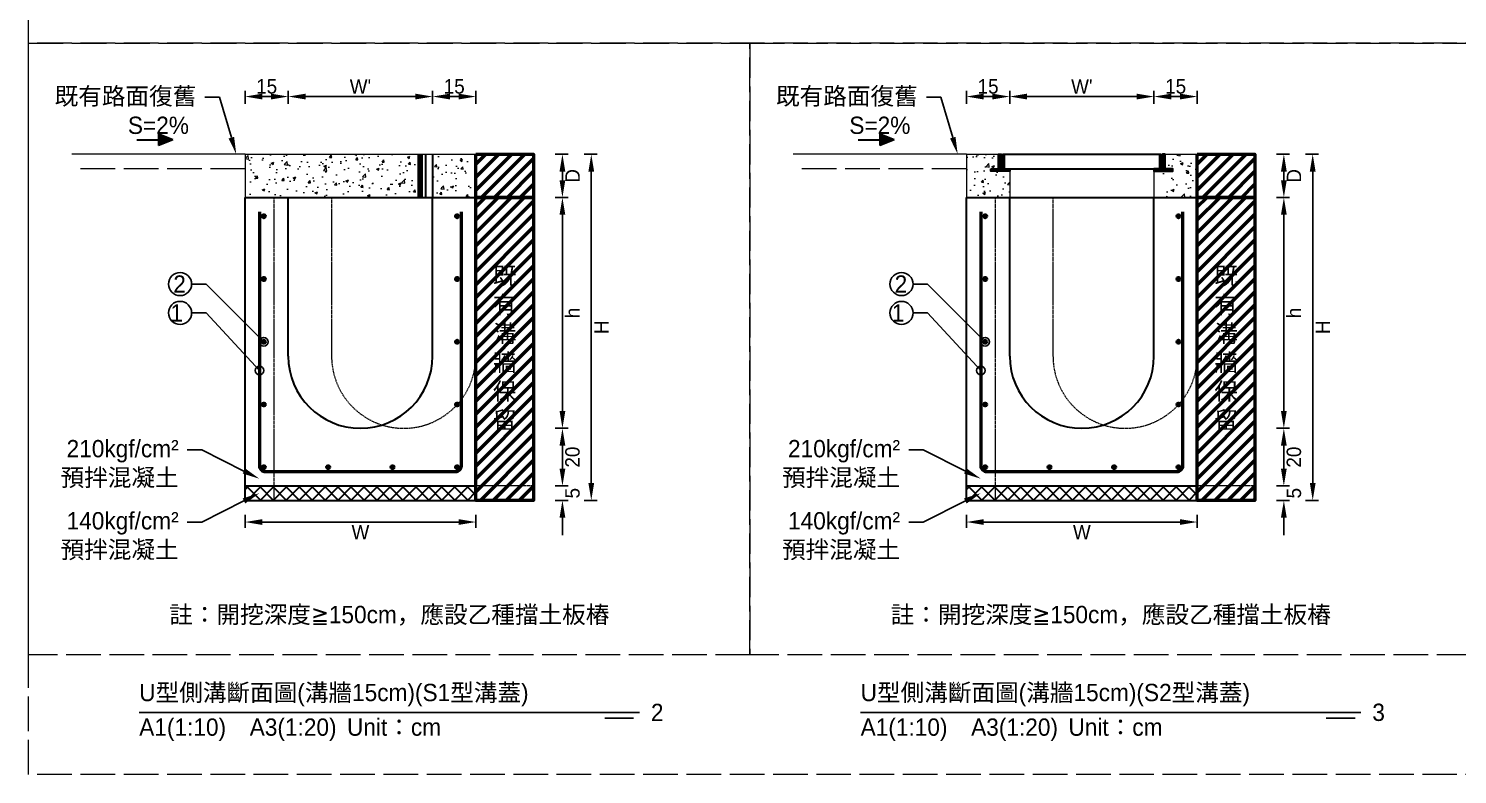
# Model space of a CAD drawing. Extents: x -8520 to 1950, y -2159 to 466.
# Drawn here: x -3720 to -3224.9, y -507 to -248.4 of the extents above; entities that cross this region are included whole.
import ezdxf
from ezdxf import colors
from ezdxf.entities.mleader import LeaderData, LeaderLine
from ezdxf.math import Vec2, Vec3

# ---------------------------------------------------------------- set-up
doc = ezdxf.new("R2010")
doc.units = 0
doc.header["$MEASUREMENT"] = 0
doc.linetypes.add('ACAD_ISO02W100', pattern=[15, 12, -3])
doc.linetypes.add('HIDDEN', pattern=[0.375, 0.25, -0.125])
for name, color, linetype, lineweight in [('一、3.基本-變更', 1, 'Continuous', 50), ('二、1.繪圖-既有設施', 8, 'Continuous', 20), ('二、2.繪圖-施作項目', 181, 'Continuous', 30), ('二、3.繪圖-排水流向', 170, 'Continuous', 30), ('二、4.繪圖-設計鋪面', 40, 'Continuous', 20), ('二、5.繪圖-鋼筋', 60, 'Continuous', 50), ('二、6.繪圖-其他施作項目', 35, 'Continuous', 30)]:
    doc.layers.add(name, color=color, linetype=linetype, lineweight=lineweight)
doc.layers.add('一、4.基本-隱藏', color=9, linetype='ACAD_ISO02W100', lineweight=20, plot=False)
doc.layers.add('三、3.文字-註解文字', color=2, linetype='Continuous')
doc.styles.add('次圖名(詳圖)', font='MS PGothic.ttf', dxfattribs={"height": 6})
doc.styles.add('註解文字(詳圖)', font='MS PGothic.ttf', dxfattribs={"height": 5})
doc.dimstyles.new('註解文字(詳圖)', dxfattribs={"dimtxt": 6, "dimasz": 6, "dimexe": 2, "dimexo": 5, "dimgap": 1, "dimtad": 2, "dimzin": 0, "dimdsep": 46, "dimtxsty": '註解文字(詳圖)', "dimcen": 0.1, "dimclrd": 256, "dimclre": 256, "dimclrt": 256, "dimadec": 0, "dimazin": 0, "dimtfac": 1, "dimtofl": 0, "dimtmove": 0, "dimatfit": 3, "dimfxlon": 1, "dimtolj": 1, "dimtzin": 0, "dimlwd": -1, "dimlwe": -1, "dimarcsym": 1})

# ---------------------------------------------------------------- blocks, each defined once
blk = doc.blocks.new('排水流向')
at = {"layer": '二、3.繪圖-排水流向'}
h = blk.add_hatch(color=256, dxfattribs=at)
h.dxf.hatch_style = 1
h.paths.add_polyline_path([(0, 1), (0, -1), (2.5, 0)])
for points in [[(-3.75, 0), (0, 0)], [(0, 1), (0, -1)], [(2.5, 0), (0, 1)], [(2.5, 0), (0, -1)]]:
    blk.add_lwpolyline(points, dxfattribs=at)
blk = doc.blocks.new('_Small')
at = {"color": 0, "linetype": 'ByBlock', "lineweight": -2}
blk.add_circle((0, 0), 0.25, dxfattribs=at)
blk = doc.blocks.new('*D200')
at = {"layer": 'Defpoints', "color": 0, "transparency": 16777216}
for p in [(-3380, -272), (-3380, -307), (-3330, -307)]:
    blk.add_point(p, dxfattribs=at)
at = {"layer": '三、3.文字-註解文字', "transparency": 16777216}
for p, q in [((-3380, -274.5), (-3380, -270)), ((-3336, -272), (-3374, -272)), ((-3330, -274.5), (-3330, -270))]:
    blk.add_line(p, q, dxfattribs=at)
for points in [[(-3374, -271), (-3374, -273), (-3380, -272)], [(-3336, -271), (-3336, -273), (-3330, -272)]]:
    blk.add_solid(points, dxfattribs=at)
at = {"layer": '三、3.文字-註解文字', "transparency": 16777216, "insert": (-3355, -268.5), "char_height": 5, "attachment_point": 5, "style": '註解文字(詳圖)'}
blk.add_mtext("\\A1;W'", dxfattribs=at)
blk = doc.blocks.new('*D201')
at = {"layer": 'Defpoints', "color": 0, "transparency": 16777216}
for p in [(-3395, -272), (-3395, -307), (-3380, -307)]:
    blk.add_point(p, dxfattribs=at)
at = {"layer": '三、3.文字-註解文字', "transparency": 16777216}
for p, q in [((-3395, -274.5), (-3395, -270)), ((-3386, -272), (-3389, -272)), ((-3380, -274.5), (-3380, -270))]:
    blk.add_line(p, q, dxfattribs=at)
for points in [[(-3389, -271), (-3389, -273), (-3395, -272)], [(-3386, -271), (-3386, -273), (-3380, -272)]]:
    blk.add_solid(points, dxfattribs=at)
at = {"layer": '三、3.文字-註解文字', "transparency": 16777216, "insert": (-3387.5, -268.5), "char_height": 5, "attachment_point": 5, "style": '註解文字(詳圖)'}
blk.add_mtext('\\A1;15', dxfattribs=at)
blk = doc.blocks.new('*D202')
at = {"layer": 'Defpoints', "color": 0, "transparency": 16777216}
for p in [(-3330, -272), (-3330, -307), (-3315, -307)]:
    blk.add_point(p, dxfattribs=at)
at = {"layer": '三、3.文字-註解文字', "transparency": 16777216}
for p, q in [((-3330, -274.5), (-3330, -270)), ((-3321, -272), (-3324, -272)), ((-3315, -274.5), (-3315, -270))]:
    blk.add_line(p, q, dxfattribs=at)
for points in [[(-3324, -271), (-3324, -273), (-3330, -272)], [(-3321, -271), (-3321, -273), (-3315, -272)]]:
    blk.add_solid(points, dxfattribs=at)
at = {"layer": '三、3.文字-註解文字', "transparency": 16777216, "insert": (-3322.5, -268.5), "char_height": 5, "attachment_point": 5, "style": '註解文字(詳圖)'}
blk.add_mtext('\\A1;15', dxfattribs=at)
blk = doc.blocks.new('*D203')
at = {"layer": 'Defpoints', "color": 0, "transparency": 16777216}
for p in [(-3395, -412), (-3315, -412), (-3395, -419.5)]:
    blk.add_point(p, dxfattribs=at)
at = {"layer": '三、3.文字-註解文字', "transparency": 16777216}
for p, q in [((-3395, -417), (-3395, -421.5)), ((-3321, -419.5), (-3389, -419.5)), ((-3315, -417), (-3315, -421.5))]:
    blk.add_line(p, q, dxfattribs=at)
for points in [[(-3389, -418.5), (-3389, -420.5), (-3395, -419.5)], [(-3321, -418.5), (-3321, -420.5), (-3315, -419.5)]]:
    blk.add_solid(points, dxfattribs=at)
at = {"layer": '三、3.文字-註解文字', "transparency": 16777216, "insert": (-3355, -423), "char_height": 5, "attachment_point": 5, "style": '註解文字(詳圖)'}
blk.add_mtext('\\A1;W', dxfattribs=at)
blk = doc.blocks.new('*D204')
at = {"layer": 'Defpoints', "color": 0, "transparency": 16777216}
for p in [(-3630, -272), (-3630, -307), (-3580, -307)]:
    blk.add_point(p, dxfattribs=at)
at = {"layer": '三、3.文字-註解文字', "transparency": 16777216}
for p, q in [((-3630, -274.5), (-3630, -270)), ((-3586, -272), (-3624, -272)), ((-3580, -274.5), (-3580, -270))]:
    blk.add_line(p, q, dxfattribs=at)
for points in [[(-3624, -271), (-3624, -273), (-3630, -272)], [(-3586, -271), (-3586, -273), (-3580, -272)]]:
    blk.add_solid(points, dxfattribs=at)
at = {"layer": '三、3.文字-註解文字', "transparency": 16777216, "insert": (-3605, -268.5), "char_height": 5, "attachment_point": 5, "style": '註解文字(詳圖)'}
blk.add_mtext("\\A1;W'", dxfattribs=at)
blk = doc.blocks.new('*D205')
at = {"layer": 'Defpoints', "color": 0, "transparency": 16777216}
for p in [(-3645, -272), (-3645, -307), (-3630, -307)]:
    blk.add_point(p, dxfattribs=at)
at = {"layer": '三、3.文字-註解文字', "transparency": 16777216}
for p, q in [((-3645, -274.5), (-3645, -270)), ((-3636, -272), (-3639, -272)), ((-3630, -274.5), (-3630, -270))]:
    blk.add_line(p, q, dxfattribs=at)
for points in [[(-3639, -271), (-3639, -273), (-3645, -272)], [(-3636, -271), (-3636, -273), (-3630, -272)]]:
    blk.add_solid(points, dxfattribs=at)
at = {"layer": '三、3.文字-註解文字', "transparency": 16777216, "insert": (-3637.5, -268.5), "char_height": 5, "attachment_point": 5, "style": '註解文字(詳圖)'}
blk.add_mtext('\\A1;15', dxfattribs=at)
blk = doc.blocks.new('*D206')
at = {"layer": 'Defpoints', "color": 0, "transparency": 16777216}
for p in [(-3580, -272), (-3580, -307), (-3565, -307)]:
    blk.add_point(p, dxfattribs=at)
at = {"layer": '三、3.文字-註解文字', "transparency": 16777216}
for p, q in [((-3580, -274.5), (-3580, -270)), ((-3571, -272), (-3574, -272)), ((-3565, -274.5), (-3565, -270))]:
    blk.add_line(p, q, dxfattribs=at)
for points in [[(-3574, -271), (-3574, -273), (-3580, -272)], [(-3571, -271), (-3571, -273), (-3565, -272)]]:
    blk.add_solid(points, dxfattribs=at)
at = {"layer": '三、3.文字-註解文字', "transparency": 16777216, "insert": (-3572.5, -268.5), "char_height": 5, "attachment_point": 5, "style": '註解文字(詳圖)'}
blk.add_mtext('\\A1;15', dxfattribs=at)
blk = doc.blocks.new('*D207')
at = {"layer": 'Defpoints', "color": 0, "transparency": 16777216}
for p in [(-3645, -412), (-3565, -412), (-3645, -419.5)]:
    blk.add_point(p, dxfattribs=at)
at = {"layer": '三、3.文字-註解文字', "transparency": 16777216}
for p, q in [((-3645, -417), (-3645, -421.5)), ((-3571, -419.5), (-3639, -419.5)), ((-3565, -417), (-3565, -421.5))]:
    blk.add_line(p, q, dxfattribs=at)
for points in [[(-3639, -418.5), (-3639, -420.5), (-3645, -419.5)], [(-3571, -418.5), (-3571, -420.5), (-3565, -419.5)]]:
    blk.add_solid(points, dxfattribs=at)
at = {"layer": '三、3.文字-註解文字', "transparency": 16777216, "insert": (-3605, -423), "char_height": 5, "attachment_point": 5, "style": '註解文字(詳圖)'}
blk.add_mtext('\\A1;W', dxfattribs=at)
blk = doc.blocks.new('*D216')
at = {"layer": 'Defpoints', "color": 0, "transparency": 16777216}
for p in [(-3605, -307), (-3535, -307), (-3605, -387)]:
    blk.add_point(p, dxfattribs=at)
at = {"layer": '三、3.文字-註解文字', "transparency": 16777216}
for p, q in [((-3537.5, -307), (-3533, -307)), ((-3535, -381), (-3535, -313)), ((-3537.5, -387), (-3533, -387))]:
    blk.add_line(p, q, dxfattribs=at)
for points in [[(-3536, -313), (-3534, -313), (-3535, -307)], [(-3536, -381), (-3534, -381), (-3535, -387)]]:
    blk.add_solid(points, dxfattribs=at)
at = {"layer": '三、3.文字-註解文字', "transparency": 16777216, "insert": (-3531.5, -347), "char_height": 5, "attachment_point": 5, "rotation": 90, "style": '註解文字(詳圖)'}
blk.add_mtext('\\A1;h', dxfattribs=at)
blk = doc.blocks.new('*D217')
at = {"layer": 'Defpoints', "color": 0, "transparency": 16777216}
for p in [(-3605, -387), (-3605, -407), (-3535, -407)]:
    blk.add_point(p, dxfattribs=at)
at = {"layer": '三、3.文字-註解文字', "transparency": 16777216}
for p, q in [((-3537.5, -387), (-3533, -387)), ((-3535, -393), (-3535, -401)), ((-3537.5, -407), (-3533, -407))]:
    blk.add_line(p, q, dxfattribs=at)
for points in [[(-3536, -393), (-3534, -393), (-3535, -387)], [(-3536, -401), (-3534, -401), (-3535, -407)]]:
    blk.add_solid(points, dxfattribs=at)
at = {"layer": '三、3.文字-註解文字', "transparency": 16777216, "insert": (-3531.5, -397), "char_height": 5, "attachment_point": 5, "rotation": 90, "style": '註解文字(詳圖)'}
blk.add_mtext('\\A1;20', dxfattribs=at)
blk = doc.blocks.new('*D218')
at = {"layer": 'Defpoints', "color": 0, "transparency": 16777216}
for p in [(-3605, -407), (-3605, -412), (-3535, -412)]:
    blk.add_point(p, dxfattribs=at)
at = {"layer": '三、3.文字-註解文字', "transparency": 16777216}
for p, q in [((-3535, -401), (-3535, -395)), ((-3537.5, -407), (-3533, -407)), ((-3537.5, -412), (-3533, -412)), ((-3535, -418), (-3535, -424))]:
    blk.add_line(p, q, dxfattribs=at)
for points in [[(-3536, -401), (-3534, -401), (-3535, -407)], [(-3536, -418), (-3534, -418), (-3535, -412)]]:
    blk.add_solid(points, dxfattribs=at)
at = {"layer": '三、3.文字-註解文字', "transparency": 16777216, "insert": (-3531.5, -409.5), "char_height": 5, "attachment_point": 5, "rotation": 90, "style": '註解文字(詳圖)'}
blk.add_mtext('\\A1;5', dxfattribs=at)
blk = doc.blocks.new('*D219')
at = {"layer": 'Defpoints', "color": 0, "transparency": 16777216}
for p in [(-3545, -292), (-3535, -292), (-3545, -307)]:
    blk.add_point(p, dxfattribs=at)
at = {"layer": '三、3.文字-註解文字', "transparency": 16777216}
for p, q in [((-3537.5, -292), (-3533, -292)), ((-3535, -301), (-3535, -298)), ((-3537.5, -307), (-3533, -307))]:
    blk.add_line(p, q, dxfattribs=at)
for points in [[(-3536, -298), (-3534, -298), (-3535, -292)], [(-3536, -301), (-3534, -301), (-3535, -307)]]:
    blk.add_solid(points, dxfattribs=at)
at = {"layer": '三、3.文字-註解文字', "transparency": 16777216, "insert": (-3531.5, -299.5), "char_height": 5, "attachment_point": 5, "rotation": 90, "style": '註解文字(詳圖)'}
blk.add_mtext('\\A1;D', dxfattribs=at)
blk = doc.blocks.new('*D220')
at = {"layer": 'Defpoints', "color": 0, "transparency": 16777216}
for p in [(-3545, -292), (-3525, -292), (-3545, -412)]:
    blk.add_point(p, dxfattribs=at)
at = {"layer": '三、3.文字-註解文字', "transparency": 16777216}
for p, q in [((-3527.5, -292), (-3523, -292)), ((-3525, -406), (-3525, -298)), ((-3527.5, -412), (-3523, -412))]:
    blk.add_line(p, q, dxfattribs=at)
for points in [[(-3526, -298), (-3524, -298), (-3525, -292)], [(-3526, -406), (-3524, -406), (-3525, -412)]]:
    blk.add_solid(points, dxfattribs=at)
at = {"layer": '三、3.文字-註解文字', "transparency": 16777216, "insert": (-3521.5, -352), "char_height": 5, "attachment_point": 5, "rotation": 90, "style": '註解文字(詳圖)'}
blk.add_mtext('\\A1;H', dxfattribs=at)
blk = doc.blocks.new('*D258')
at = {"layer": 'Defpoints', "color": 0, "transparency": 16777216}
for p in [(-3355, -307), (-3285, -307), (-3355, -387)]:
    blk.add_point(p, dxfattribs=at)
at = {"layer": '三、3.文字-註解文字', "transparency": 16777216}
for p, q in [((-3287.5, -307), (-3283, -307)), ((-3285, -381), (-3285, -313)), ((-3287.5, -387), (-3283, -387))]:
    blk.add_line(p, q, dxfattribs=at)
for points in [[(-3286, -313), (-3284, -313), (-3285, -307)], [(-3286, -381), (-3284, -381), (-3285, -387)]]:
    blk.add_solid(points, dxfattribs=at)
at = {"layer": '三、3.文字-註解文字', "transparency": 16777216, "insert": (-3281.5, -347), "char_height": 5, "attachment_point": 5, "rotation": 90, "style": '註解文字(詳圖)'}
blk.add_mtext('\\A1;h', dxfattribs=at)
blk = doc.blocks.new('*D259')
at = {"layer": 'Defpoints', "color": 0, "transparency": 16777216}
for p in [(-3355, -387), (-3355, -407), (-3285, -407)]:
    blk.add_point(p, dxfattribs=at)
at = {"layer": '三、3.文字-註解文字', "transparency": 16777216}
for p, q in [((-3287.5, -387), (-3283, -387)), ((-3285, -393), (-3285, -401)), ((-3287.5, -407), (-3283, -407))]:
    blk.add_line(p, q, dxfattribs=at)
for points in [[(-3286, -393), (-3284, -393), (-3285, -387)], [(-3286, -401), (-3284, -401), (-3285, -407)]]:
    blk.add_solid(points, dxfattribs=at)
at = {"layer": '三、3.文字-註解文字', "transparency": 16777216, "insert": (-3281.5, -397), "char_height": 5, "attachment_point": 5, "rotation": 90, "style": '註解文字(詳圖)'}
blk.add_mtext('\\A1;20', dxfattribs=at)
blk = doc.blocks.new('*D260')
at = {"layer": 'Defpoints', "color": 0, "transparency": 16777216}
for p in [(-3355, -407), (-3355, -412), (-3285, -412)]:
    blk.add_point(p, dxfattribs=at)
at = {"layer": '三、3.文字-註解文字', "transparency": 16777216}
for p, q in [((-3285, -401), (-3285, -395)), ((-3287.5, -407), (-3283, -407)), ((-3287.5, -412), (-3283, -412)), ((-3285, -418), (-3285, -424))]:
    blk.add_line(p, q, dxfattribs=at)
for points in [[(-3286, -401), (-3284, -401), (-3285, -407)], [(-3286, -418), (-3284, -418), (-3285, -412)]]:
    blk.add_solid(points, dxfattribs=at)
at = {"layer": '三、3.文字-註解文字', "transparency": 16777216, "insert": (-3281.5, -409.5), "char_height": 5, "attachment_point": 5, "rotation": 90, "style": '註解文字(詳圖)'}
blk.add_mtext('\\A1;5', dxfattribs=at)
blk = doc.blocks.new('*D261')
at = {"layer": 'Defpoints', "color": 0, "transparency": 16777216}
for p in [(-3295, -292), (-3285, -292), (-3295, -307)]:
    blk.add_point(p, dxfattribs=at)
at = {"layer": '三、3.文字-註解文字', "transparency": 16777216}
for p, q in [((-3287.5, -292), (-3283, -292)), ((-3285, -301), (-3285, -298)), ((-3287.5, -307), (-3283, -307))]:
    blk.add_line(p, q, dxfattribs=at)
for points in [[(-3286, -298), (-3284, -298), (-3285, -292)], [(-3286, -301), (-3284, -301), (-3285, -307)]]:
    blk.add_solid(points, dxfattribs=at)
at = {"layer": '三、3.文字-註解文字', "transparency": 16777216, "insert": (-3281.5, -299.5), "char_height": 5, "attachment_point": 5, "rotation": 90, "style": '註解文字(詳圖)'}
blk.add_mtext('\\A1;D', dxfattribs=at)
blk = doc.blocks.new('*D262')
at = {"layer": 'Defpoints', "color": 0, "transparency": 16777216}
for p in [(-3295, -292), (-3275, -292), (-3295, -412)]:
    blk.add_point(p, dxfattribs=at)
at = {"layer": '三、3.文字-註解文字', "transparency": 16777216}
for p, q in [((-3277.5, -292), (-3273, -292)), ((-3275, -406), (-3275, -298)), ((-3277.5, -412), (-3273, -412))]:
    blk.add_line(p, q, dxfattribs=at)
for points in [[(-3276, -298), (-3274, -298), (-3275, -292)], [(-3276, -406), (-3274, -406), (-3275, -412)]]:
    blk.add_solid(points, dxfattribs=at)
at = {"layer": '三、3.文字-註解文字', "transparency": 16777216, "insert": (-3271.5, -352), "char_height": 5, "attachment_point": 5, "rotation": 90, "style": '註解文字(詳圖)'}
blk.add_mtext('\\A1;H', dxfattribs=at)

msp = doc.modelspace()

# ---------------------------------------------------------------- hatches: boundary and pattern name
at = {"layer": '一、3.基本-變更'}
h = msp.add_hatch(dxfattribs=at)
h.set_pattern_fill('ANSI31', color=256)
h.set_pattern_definition([(45, (-2291.3948, -719.1292), (-2.245064, 2.245064), [])])
h.paths.add_polyline_path([(-3565, -307), (-3545, -307), (-3545, -292), (-3565, -292)])
h = msp.add_hatch(dxfattribs=at)
h.set_pattern_fill('ANSI31', color=256)
h.set_pattern_definition([(45, (-2041.3948, -719.1292), (-2.245064, 2.245064), [])])
h.paths.add_polyline_path([(-3315, -307), (-3295, -307), (-3295, -292), (-3315, -292)])
h = msp.add_hatch(dxfattribs=at)
h.set_pattern_fill('ANSI31', color=256)
h.set_pattern_definition([(45, (-3511.703, -881.1105), (-2.245064, 2.245064), [])])
h.paths.add_polyline_path([(-3565, -412), (-3545, -412), (-3545, -307), (-3565, -307)])
h = msp.add_hatch(dxfattribs=at)
h.set_pattern_fill('ANSI31', color=256)
h.set_pattern_definition([(45, (-3261.703, -881.1105), (-2.245064, 2.245064), [])])
h.paths.add_polyline_path([(-3315, -412), (-3295, -412), (-3295, -307), (-3315, -307)])
at = {"layer": '二、1.繪圖-既有設施'}
h = msp.add_hatch(dxfattribs=at)
h.set_pattern_fill('AR-CONC', color=256, scale=0.05)
h.set_pattern_definition([(50, (-2291.395, -719.129), (9.109233, -0.796954), [0.9525, -10.4775]), (355, (-2291.395, -719.129), (-1.76217, 9.55284), [0.762, -8.38203]), (100.45144, (-2290.636, -719.196), (7.34706, 8.75589), [0.8095, -8.90451]), (46.1842, (-2291.395, -716.589), (13.55395, -2.10212), [1.42875, -15.71625]), (96.6356, (-2290.265, -716.764), (11.87021, 12.37131), [1.21425, -13.35678]), (351.1842, (-2291.395, -716.589), (11.8702, 12.3713), [1.143, -12.57299]), (21, (-2290.125, -717.224), (7.58072, -5.11326), [0.9525, -10.4775]), (326, (-2290.125, -717.224), (3.0901, 9.2094), [0.762, -8.382]), (71.45144, (-2289.493, -717.65), (10.67082, 4.09614), [0.8095, -8.904497]), (37.5, (-2291.3948, -719.1292), (0.15443, 4.227752), [0, -8.2804, 0, -8.509, 0, -8.41375]), (7.5, (-2291.3948, -719.129), (3.340983, 5.009029), [0, -4.8514, 0, -8.0899, 0, -3.20675]), (327.5, (-2294.227, -719.1292), (6.77953, -0.286437), [0, -3.175, 0, -9.906, 0, -13.1445]), (317.5, (-2295.497, -719.129), (7.40646, 1.271325), [0, -4.1275, 0, -6.5786, 0, -9.3345])])
h.paths.add_polyline_path([(-3585, -307), (-3585, -292), (-3645, -292), (-3645, -307)])
h.paths.add_polyline_path([(-3580, -307), (-3565, -307), (-3565, -292), (-3580, -292)])
h = msp.add_hatch(dxfattribs=at)
h.set_pattern_fill('AR-CONC', color=256, scale=0.05)
h.set_pattern_definition([(50, (-2041.395, -664.05), (9.109233, -0.796954), [0.9525, -10.4775]), (355, (-2041.395, -664.05), (-1.76217, 9.55284), [0.762, -8.38203]), (100.45144, (-2040.636, -664.116), (7.34706, 8.75589), [0.8095, -8.90451]), (46.1842, (-2041.395, -661.51), (13.55395, -2.10212), [1.42875, -15.71625]), (96.6356, (-2040.265, -661.685), (11.87021, 12.37131), [1.21425, -13.35678]), (351.1842, (-2041.395, -661.51), (11.8702, 12.3713), [1.143, -12.57299]), (21, (-2040.125, -662.145), (7.58072, -5.11326), [0.9525, -10.4775]), (326, (-2040.125, -662.145), (3.0901, 9.2094), [0.762, -8.382]), (71.45144, (-2039.493, -662.571), (10.67082, 4.09614), [0.8095, -8.904497]), (37.5, (-2041.3948, -664.05), (0.15443, 4.227752), [0, -8.2804, 0, -8.509, 0, -8.41375]), (7.5, (-2041.3948, -664.05), (3.340983, 5.009029), [0, -4.8514, 0, -8.0899, 0, -3.20675]), (327.5, (-2044.227, -664.05), (6.77953, -0.286437), [0, -3.175, 0, -9.906, 0, -13.1445]), (317.5, (-2045.497, -664.05), (7.40646, 1.271325), [0, -4.1275, 0, -6.5786, 0, -9.3345])])
h.paths.add_polyline_path([(-3386.5, -297), (-3383.9, -297), (-3383.9, -292), (-3395, -292), (-3395, -307), (-3380, -307), (-3380, -297.9), (-3386.5, -297.9)])
h.paths.add_polyline_path([(-3315, -292), (-3326.1, -292), (-3326.1, -297), (-3323.5, -297), (-3323.5, -297.9), (-3330, -297.9), (-3330, -307), (-3315, -307)])
at = {"layer": '二、2.繪圖-施作項目'}
h = msp.add_hatch(dxfattribs=at)
h.set_pattern_fill('ANSI37', color=256)
h.set_pattern_definition([(45, (-3511.703, -881.1105), (-2.245064, 2.245064), []), (135, (-3511.703, -881.1105), (-2.245064, -2.245064), [])])
h.paths.add_polyline_path([(-3565, -407), (-3645, -407), (-3645, -412), (-3565, -412)])
h = msp.add_hatch(dxfattribs=at)
h.set_pattern_fill('ANSI37', color=256)
h.set_pattern_definition([(45, (-3261.703, -881.1105), (-2.245064, 2.245064), []), (135, (-3261.703, -881.1105), (-2.245064, -2.245064), [])])
h.paths.add_polyline_path([(-3315, -407), (-3395, -407), (-3395, -412), (-3315, -412)])
at = {"layer": '二、5.繪圖-鋼筋'}
h = msp.add_hatch(color=256, dxfattribs=at)
h.dxf.hatch_style = 1
h.paths.add_polyline_path([(-3638, -313.5, 1), (-3639, -313.5, 1)])
h = msp.add_hatch(color=256, dxfattribs=at)
h.dxf.hatch_style = 1
h.paths.add_polyline_path([(-3571, -313.5, 1), (-3572, -313.5, 1)])
h = msp.add_hatch(color=256, dxfattribs=at)
h.dxf.hatch_style = 1
h.paths.add_polyline_path([(-3388, -313.5, 1), (-3389, -313.5, 1)])
h = msp.add_hatch(color=256, dxfattribs=at)
h.dxf.hatch_style = 1
h.paths.add_polyline_path([(-3321, -313.5, 1), (-3322, -313.5, 1)])
h = msp.add_hatch(color=256, dxfattribs=at)
h.dxf.hatch_style = 1
h.paths.add_polyline_path([(-3638, -335.25, 1), (-3639, -335.25, 1)])
h = msp.add_hatch(color=256, dxfattribs=at)
h.dxf.hatch_style = 1
h.paths.add_polyline_path([(-3571, -335.25, 1), (-3572, -335.25, 1)])
h = msp.add_hatch(color=256, dxfattribs=at)
h.dxf.hatch_style = 1
h.paths.add_polyline_path([(-3388, -335.25, 1), (-3389, -335.25, 1)])
h = msp.add_hatch(color=256, dxfattribs=at)
h.dxf.hatch_style = 1
h.paths.add_polyline_path([(-3321, -335.25, 1), (-3322, -335.25, 1)])
h = msp.add_hatch(color=256, dxfattribs=at)
h.dxf.hatch_style = 1
h.paths.add_polyline_path([(-3638, -357, 1), (-3639, -357, 1)])
h = msp.add_hatch(color=256, dxfattribs=at)
h.dxf.hatch_style = 1
h.paths.add_polyline_path([(-3571, -357, 1), (-3572, -357, 1)])
h = msp.add_hatch(color=256, dxfattribs=at)
h.dxf.hatch_style = 1
h.paths.add_polyline_path([(-3388, -357, 1), (-3389, -357, 1)])
h = msp.add_hatch(color=256, dxfattribs=at)
h.dxf.hatch_style = 1
h.paths.add_polyline_path([(-3321, -357, 1), (-3322, -357, 1)])
h = msp.add_hatch(color=256, dxfattribs=at)
h.dxf.hatch_style = 1
h.paths.add_polyline_path([(-3638, -378.75, 1), (-3639, -378.75, 1)])
h = msp.add_hatch(color=256, dxfattribs=at)
h.dxf.hatch_style = 1
h.paths.add_polyline_path([(-3571, -378.75, 1), (-3572, -378.75, 1)])
h = msp.add_hatch(color=256, dxfattribs=at)
h.dxf.hatch_style = 1
h.paths.add_polyline_path([(-3388, -378.75, 1), (-3389, -378.75, 1)])
h = msp.add_hatch(color=256, dxfattribs=at)
h.dxf.hatch_style = 1
h.paths.add_polyline_path([(-3321, -378.75, 1), (-3322, -378.75, 1)])
h = msp.add_hatch(color=256, dxfattribs=at)
h.dxf.hatch_style = 1
h.paths.add_polyline_path([(-3638, -400.5, 1), (-3639, -400.5, 1)])
h = msp.add_hatch(color=256, dxfattribs=at)
h.dxf.hatch_style = 1
h.paths.add_polyline_path([(-3615.67, -400.5, 1), (-3616.67, -400.5, 1)])
h = msp.add_hatch(color=256, dxfattribs=at)
h.dxf.hatch_style = 1
h.paths.add_polyline_path([(-3593.34, -400.5, 1), (-3594.34, -400.5, 1)])
h = msp.add_hatch(color=256, dxfattribs=at)
h.dxf.hatch_style = 1
h.paths.add_polyline_path([(-3571, -400.5, 1), (-3572, -400.5, 1)])
h = msp.add_hatch(color=256, dxfattribs=at)
h.dxf.hatch_style = 1
h.paths.add_polyline_path([(-3388, -400.5, 1), (-3389, -400.5, 1)])
h = msp.add_hatch(color=256, dxfattribs=at)
h.dxf.hatch_style = 1
h.paths.add_polyline_path([(-3365.67, -400.5, 1), (-3366.67, -400.5, 1)])
h = msp.add_hatch(color=256, dxfattribs=at)
h.dxf.hatch_style = 1
h.paths.add_polyline_path([(-3343.34, -400.5, 1), (-3344.34, -400.5, 1)])
h = msp.add_hatch(color=256, dxfattribs=at)
h.dxf.hatch_style = 1
h.paths.add_polyline_path([(-3321, -400.5, 1), (-3322, -400.5, 1)])
at = {"layer": '二、6.繪圖-其他施作項目'}
h = msp.add_hatch(dxfattribs=at)
h.set_pattern_fill('ANSI31', color=256, scale=0.1)
h.set_pattern_definition([(45, (-2155.16578, -1312.52732), (-0.2245064, 0.2245064), [])])
h.paths.add_polyline_path([(-3383, -292), (-3383.9, -292), (-3383.9, -297), (-3386.5, -297), (-3386.5, -297.9), (-3380, -297.9), (-3380, -297), (-3383, -297)])
h.paths.add_polyline_path([(-3327, -297), (-3330, -297), (-3330, -297.9), (-3323.5, -297.9), (-3323.5, -297), (-3326.1, -297), (-3326.1, -292), (-3327, -292)])

# ---------------------------------------------------------------- linework, layer by layer
at = {"layer": '一、3.基本-變更'}
for points in [[(-3565, -292), (-3545, -292), (-3545, -307), (-3565, -307)], [(-3315, -292), (-3295, -292), (-3295, -307), (-3315, -307)], [(-3565, -307), (-3545, -307), (-3545, -412), (-3565, -412)], [(-3315, -307), (-3295, -307), (-3295, -412), (-3315, -412)]]:
    msp.add_lwpolyline(points, close=True, dxfattribs=at)
at = {"layer": '一、4.基本-隱藏'}
for points in [[(-3720, 0), (-2940, 0), (-2940, -253.5), (-3720, -253.5)], [(-3720, 0), (-2940, 0), (-2940, -507), (-3720, -507)], [(-3720, 0), (-2940, 0), (-2940, -507), (-3720, -507)], [(-3720, -253.5), (-3470, -253.5), (-3470, -465.5), (-3720, -465.5)], [(-3470, -253.5), (-3220, -253.5), (-3220, -465.5), (-3470, -465.5)]]:
    msp.add_lwpolyline(points, close=True, dxfattribs=at)
at = {"layer": '一、4.基本-隱藏', "linetype": 'HIDDEN'}
for points in [[(-3545, -307), (-3635, -307)], [(-3635, -307), (-3635, -412)], [(-3615, -307), (-3615, -362)], [(-3565, -307), (-3565, -362)], [(-3545, -307), (-3545, -412)], [(-3295, -307), (-3385, -307)], [(-3385, -307), (-3385, -412)], [(-3365, -307), (-3365, -362)], [(-3315, -307), (-3315, -362)], [(-3295, -307), (-3295, -412)], [(-3545, -407), (-3635, -407)], [(-3295, -407), (-3385, -407)], [(-3545, -412), (-3635, -412)], [(-3295, -412), (-3385, -412)]]:
    msp.add_lwpolyline(points, dxfattribs=at)
for centre in [(-3590, -362), (-3340, -362)]:
    msp.add_arc(centre, 25, 180, 0, dxfattribs=at)
at = {"layer": '三、3.文字-註解文字'}
for points in [[(-3681.66, -485.5), (-3508.34, -485.5)], [(-3510.34, -487.5), (-3520.34, -487.5)], [(-3431.66, -485.5), (-3258.34, -485.5)], [(-3260.34, -487.5), (-3270.34, -487.5)]]:
    msp.add_lwpolyline(points, dxfattribs=at)
for centre in [(-3667.5, -337), (-3417.5, -337), (-3667.5, -347), (-3417.5, -347)]:
    msp.add_circle(centre, 4, dxfattribs=at)
at = {"layer": '二、1.繪圖-既有設施'}
for points in [[(-3645, -292), (-3565, -292)], [(-3645, -292), (-3645, -307)], [(-3565, -292), (-3565, -307)], [(-3395, -292), (-3383.9, -292)], [(-3395, -292), (-3395, -307)], [(-3326.1, -292), (-3315, -292)], [(-3315, -292), (-3315, -307)], [(-3380, -297), (-3380, -307)], [(-3330, -297), (-3330, -307)], [(-3645, -307), (-3565, -307)], [(-3395, -307), (-3380, -307)], [(-3330, -307), (-3315, -307)]]:
    msp.add_lwpolyline(points, dxfattribs=at)
at = {"layer": '二、1.繪圖-既有設施', "linetype": 'HIDDEN'}
msp.add_lwpolyline([(-3380, -307), (-3330, -307)], dxfattribs=at)
at = {"layer": '二、2.繪圖-施作項目'}
for points in [[(-3645, -307), (-3565, -307)], [(-3645, -412), (-3645, -307)], [(-3630, -362), (-3630, -307)], [(-3580, -362), (-3580, -307)], [(-3565, -412), (-3565, -307)], [(-3395, -307), (-3315, -307)], [(-3395, -412), (-3395, -307)], [(-3380, -362), (-3380, -307)], [(-3330, -362), (-3330, -307)], [(-3315, -412), (-3315, -307)], [(-3645, -407), (-3565, -407)], [(-3395, -407), (-3315, -407)], [(-3645, -412), (-3565, -412)], [(-3395, -412), (-3315, -412)]]:
    msp.add_lwpolyline(points, dxfattribs=at)
for centre in [(-3605, -362), (-3355, -362)]:
    msp.add_arc(centre, 25, 180, 0, dxfattribs=at)
at = {"layer": '二、4.繪圖-設計鋪面'}
for points in [[(-3645, -292), (-3705, -292)], [(-3395, -292), (-3455, -292)]]:
    msp.add_lwpolyline(points, dxfattribs=at)
at = {"layer": '二、4.繪圖-設計鋪面', "linetype": 'ACAD_ISO02W100'}
for points in [[(-3645, -297), (-3705, -297)], [(-3395, -297), (-3455, -297)]]:
    msp.add_lwpolyline(points, dxfattribs=at)
at = {"layer": '二、5.繪圖-鋼筋'}
for points in [[(-3640, -312), (-3640, -400, 0.4142136), (-3638, -402), (-3572, -402, 0.4142136), (-3570, -400), (-3570, -312)], [(-3390, -312), (-3390, -400, 0.4142136), (-3388, -402), (-3322, -402, 0.4142136), (-3320, -400), (-3320, -312)]]:
    msp.add_lwpolyline(points, format="xyb", dxfattribs=at)
for centre in [(-3638.5, -313.5), (-3571.5, -313.5), (-3388.5, -313.5), (-3321.5, -313.5), (-3638.5, -335.25), (-3571.5, -335.25), (-3388.5, -335.25), (-3321.5, -335.25), (-3638.5, -357), (-3571.5, -357), (-3388.5, -357), (-3321.5, -357), (-3638.5, -378.75), (-3571.5, -378.75), (-3388.5, -378.75), (-3321.5, -378.75), (-3638.5, -400.5), (-3616.17, -400.5), (-3593.84, -400.5), (-3571.5, -400.5), (-3388.5, -400.5), (-3366.17, -400.5), (-3343.84, -400.5), (-3321.5, -400.5)]:
    msp.add_circle(centre, 0.5, dxfattribs=at)
at = {"layer": '二、6.繪圖-其他施作項目'}
for points in [[(-3585, -292), (-3585, -307)], [(-3584.375, -292), (-3584.375, -307)], [(-3583.75, -292), (-3583.75, -307)], [(-3582.5, -292), (-3582.5, -307)], [(-3580, -292), (-3580, -307)], [(-3382.5, -292), (-3382.5, -297)], [(-3382.5, -292), (-3327.5, -292)], [(-3381.9, -292), (-3381.9, -297)], [(-3328.1, -292), (-3328.1, -297)], [(-3327.5, -292), (-3327.5, -297)], [(-3382.5, -297), (-3327.5, -297)]]:
    msp.add_lwpolyline(points, dxfattribs=at)
for points in [[(-3386.5, -297), (-3383.9, -297), (-3383.9, -292), (-3383, -292), (-3383, -297), (-3380, -297), (-3380, -297.9), (-3386.5, -297.9)], [(-3326.1, -292), (-3327, -292), (-3327, -297), (-3330, -297), (-3330, -297.9), (-3323.5, -297.9), (-3323.5, -297), (-3326.1, -297)]]:
    msp.add_lwpolyline(points, close=True, dxfattribs=at)

# ---------------------------------------------------------------- block references
at = {"xscale": 2, "yscale": 2, "zscale": 2}
for p in [(-3675, -287), (-3425, -287)]:
    msp.add_blockref('排水流向', p, dxfattribs=at)

# ---------------------------------------------------------------- texts
at = {"layer": '三、3.文字-註解文字', "char_height": 6}
for s, width, gutter_width, insert, attachment_point, style in [('{\\fMS PGothic|b0|i0|c128|p34;既有溝牆}保留', 6, 30, (-3555, -359.5), 5, '次圖名(詳圖)'), ('{\\fMS PGothic|b0|i0|c128|p34;既有溝牆}保留', 6, 30, (-3305, -359.5), 5, '次圖名(詳圖)'), ('{\\fMS PGothic|b0|i0|c128|p34;註：開挖深度≧150cm，應設乙種擋土板樁}', 156.49231, 30, (-3595, -452), 5, '註解文字(詳圖)'), ('{\\fMS PGothic|b0|i0|c128|p34;註：開挖深度≧150cm，應設乙種擋土板樁}', 156.49231, 30, (-3345, -452), 5, '註解文字(詳圖)'), ('{\\fMS PGothic|b0|i0|c128|p34;U型側溝斷面圖(溝牆15cm)}(S1型溝蓋)', 143.40617, 15, (-3681.66, -479.5), 4, '次圖名(詳圖)'), ('{\\fMS PGothic|b0|i0|c128|p34;U型側溝斷面圖}(溝牆15cm){\\fMS PGothic|b0|i0|c128|p34;(S2型溝蓋)}', 142.18757, 15, (-3431.66, -479.5), 4, '次圖名(詳圖)'), ('2', 3, 15, (-3504.34, -485.5), 4, '次圖名(詳圖)'), ('3', 3, 15, (-3254.34, -485.5), 4, '次圖名(詳圖)'), ('A1(1:10)\u3000A3(1:20){\\fMS PGothic|b0|i0|c128|p34;^IUnit：cm}', 136.03259, 15, (-3681.66, -491.5), 4, '次圖名(詳圖)'), ('A1(1:10)\u3000A3(1:20){\\fMS PGothic|b0|i0|c128|p34;^IUnit：cm}', 136.03259, 15, (-3431.66, -491.5), 4, '次圖名(詳圖)')]:
    msp.add_mtext_dynamic_manual_height_columns(s, width=width, gutter_width=gutter_width, heights=[0], dxfattribs=dict(at, insert=insert, attachment_point=attachment_point, style=style))
at = {"layer": '二、3.繪圖-排水流向', "char_height": 6, "attachment_point": 5, "style": '註解文字(詳圖)'}
for insert in [(-3675, -282), (-3425, -282)]:
    msp.add_mtext_dynamic_manual_height_columns('{\\fMS PGothic|b0|i0|c128|p34;S=2%}', width=10.17412, gutter_width=30, heights=[0], dxfattribs=dict(at, insert=insert))

# ---------------------------------------------------------------- dimensions: what is measured, and where the dimension line sits
at = {"layer": '三、3.文字-註解文字'}
for base, p1, p2, text, picture, middle in [((-3645, -272), (-3630, -307), (-3645, -307), '15', '*D205', (-3637.5, -268.5)), ((-3630, -272), (-3580, -307), (-3630, -307), "W'", '*D204', (-3605, -268.5)), ((-3580, -272), (-3565, -307), (-3580, -307), '15', '*D206', (-3572.5, -268.5)), ((-3395, -272), (-3380, -307), (-3395, -307), '15', '*D201', (-3387.5, -268.5)), ((-3380, -272), (-3330, -307), (-3380, -307), "W'", '*D200', (-3355, -268.5)), ((-3330, -272), (-3315, -307), (-3330, -307), '15', '*D202', (-3322.5, -268.5)), ((-3645, -419.5), (-3565, -412), (-3645, -412), 'W', '*D207', (-3605, -423)), ((-3395, -419.5), (-3315, -412), (-3395, -412), 'W', '*D203', (-3355, -423))]:
    dim = msp.add_linear_dim(base=base, p1=p1, p2=p2, text=text, dimstyle='註解文字(詳圖)', dxfattribs=at)
    dim.commit()
    dim.dimension.update_dxf_attribs({"geometry": picture, "text_midpoint": middle})
for base, p1, p2, text, picture, middle in [((-3535, -292), (-3545, -307), (-3545, -292), 'D', '*D219', (-3531.5, -299.5)), ((-3525, -292), (-3545, -412), (-3545, -292), 'H', '*D220', (-3521.5, -352)), ((-3285, -292), (-3295, -307), (-3295, -292), 'D', '*D261', (-3281.5, -299.5)), ((-3275, -292), (-3295, -412), (-3295, -292), 'H', '*D262', (-3271.5, -352)), ((-3535, -307), (-3605, -387), (-3605, -307), 'h', '*D216', (-3531.5, -347)), ((-3285, -307), (-3355, -387), (-3355, -307), 'h', '*D258', (-3281.5, -347)), ((-3535, -407), (-3605, -387), (-3605, -407), '20', '*D217', (-3531.5, -397)), ((-3285, -407), (-3355, -387), (-3355, -407), '20', '*D259', (-3281.5, -397)), ((-3535, -412), (-3605, -407), (-3605, -412), '5', '*D218', (-3531.5, -409.5)), ((-3285, -412), (-3355, -407), (-3355, -412), '5', '*D260', (-3281.5, -409.5))]:
    dim = msp.add_linear_dim(base=base, p1=p1, p2=p2, angle=90, text=text, dimstyle='註解文字(詳圖)', dxfattribs=at)
    dim.commit()
    dim.dimension.update_dxf_attribs({"geometry": picture, "text_midpoint": middle})

# ---------------------------------------------------------------- leaders
ml = msp.add_multileader_mtext('Standard', dxfattribs=at)
ml.set_content('既有路面復舊', color=256, style='註解文字(詳圖)')
ml.set_leader_properties(color=256, linetype='ByLayer', lineweight=-1)
ml.build(insert=Vec2(0, 0))
ml.multileader.update_dxf_attribs({"dogleg_length": 5, "arrow_head_size": 6})
ctx = ml.context
ctx.base_point, ctx.char_height, ctx.arrow_head_size, ctx.landing_gap_size, ctx.plane_origin = Vec3(-3716.216, -272.25), 6, 6, 3, Vec3(-3732.851, -250.337)
ctx.text_align_type = 2
notes = []
notes.append((ctx, [(1, (1, 1, 0), (-3653.875, -272.25), (-1, 0), 5, [(0, [(-3648.02, -292)], 0, [])])]))
ctx.mtext.insert, ctx.mtext.alignment, ctx.mtext.flow_direction = Vec3(-3661.875, -268.841), 3, 5
ml = msp.add_multileader_mtext('Standard', dxfattribs=at)
ml.set_content('既有路面復舊', color=256, style='註解文字(詳圖)')
ml.set_leader_properties(color=256, linetype='ByLayer', lineweight=-1)
ml.build(insert=Vec2(0, 0))
ml.multileader.update_dxf_attribs({"dogleg_length": 5, "arrow_head_size": 6})
ctx = ml.context
ctx.base_point, ctx.char_height, ctx.arrow_head_size, ctx.landing_gap_size, ctx.plane_origin = Vec3(-3466.216, -272.25), 6, 6, 3, Vec3(-3482.851, -250.337)
ctx.text_align_type = 2
notes.append((ctx, [(1, (1, 1, 0), (-3403.875, -272.25), (-1, 0), 5, [(0, [(-3398.02, -292)], 0, [])])]))
ctx.mtext.insert, ctx.mtext.alignment, ctx.mtext.flow_direction = Vec3(-3411.875, -268.841), 3, 5
ml = msp.add_multileader_mtext('Standard', dxfattribs=at)
ml.set_content('2', color=256, style='註解文字(詳圖)')
ml.set_leader_properties(color=256, linetype='ByLayer', lineweight=-1)
ml.set_arrow_properties(name='SMALL')
ml.build(insert=Vec2(0, 0))
ml.multileader.update_dxf_attribs({"dogleg_length": 5, "arrow_head_size": 6})
ctx = ml.context
ctx.base_point, ctx.char_height, ctx.arrow_head_size, ctx.plane_origin = Vec3(-3670.977, -337), 6, 6, Vec3(-3637, -357)
ctx.text_align_type = 2
notes.append((ctx, [(0, (1, 1, 0), (-3658.5, -337), (-1, 0), 5, [(0, [(-3638.5, -357)], 0, [])])]))
ctx.mtext.insert, ctx.mtext.alignment, ctx.mtext.flow_direction = Vec3(-3665.5, -334), 3, 5
ml = msp.add_multileader_mtext('Standard', dxfattribs=at)
ml.set_content('2', color=256, style='註解文字(詳圖)')
ml.set_leader_properties(color=256, linetype='ByLayer', lineweight=-1)
ml.set_arrow_properties(name='SMALL')
ml.build(insert=Vec2(0, 0))
ml.multileader.update_dxf_attribs({"dogleg_length": 5, "arrow_head_size": 6})
ctx = ml.context
ctx.base_point, ctx.char_height, ctx.arrow_head_size, ctx.plane_origin = Vec3(-3420.977, -337), 6, 6, Vec3(-3387, -357)
ctx.text_align_type = 2
notes.append((ctx, [(0, (1, 1, 0), (-3408.5, -337), (-1, 0), 5, [(0, [(-3388.5, -357)], 0, [])])]))
ctx.mtext.insert, ctx.mtext.alignment, ctx.mtext.flow_direction = Vec3(-3415.5, -334), 3, 5
ml = msp.add_multileader_mtext('Standard', dxfattribs=at)
ml.set_content('1', color=256, style='註解文字(詳圖)')
ml.set_leader_properties(color=256, linetype='ByLayer', lineweight=-1)
ml.set_arrow_properties(name='SMALL')
ml.build(insert=Vec2(0, 0))
ml.multileader.update_dxf_attribs({"dogleg_length": 5, "arrow_head_size": 6})
ctx = ml.context
ctx.base_point, ctx.char_height, ctx.arrow_head_size, ctx.landing_gap_size, ctx.plane_origin = Vec3(-3671.307, -347), 6, 6, 3, Vec3(-3637, -367)
ctx.text_align_type = 2
notes.append((ctx, [(0, (1, 1, 0), (-3658.5, -347), (-1, 0), 5, [(0, [(-3640, -367)], 0, [])])]))
ctx.mtext.insert, ctx.mtext.alignment, ctx.mtext.flow_direction = Vec3(-3666.5, -344), 3, 5
ml = msp.add_multileader_mtext('Standard', dxfattribs=at)
ml.set_content('1', color=256, style='註解文字(詳圖)')
ml.set_leader_properties(color=256, linetype='ByLayer', lineweight=-1)
ml.set_arrow_properties(name='SMALL')
ml.build(insert=Vec2(0, 0))
ml.multileader.update_dxf_attribs({"dogleg_length": 5, "arrow_head_size": 6})
ctx = ml.context
ctx.base_point, ctx.char_height, ctx.arrow_head_size, ctx.landing_gap_size, ctx.plane_origin = Vec3(-3421.307, -347), 6, 6, 3, Vec3(-3387, -367)
ctx.text_align_type = 2
notes.append((ctx, [(0, (1, 1, 0), (-3408.5, -347), (-1, 0), 5, [(0, [(-3390, -367)], 0, [])])]))
ctx.mtext.insert, ctx.mtext.alignment, ctx.mtext.flow_direction = Vec3(-3416.5, -344), 3, 5
ml = msp.add_multileader_mtext('Standard', dxfattribs=at)
ml.set_content('{\\fMS PGothic|b0|i0|c128|p34;210kgf/cm²}\\P預拌{\\fMS PGothic|b0|i0|c128|p34;混凝土}', color=256, style='註解文字(詳圖)')
ml.set_leader_properties(color=256, linetype='ByLayer', lineweight=-1)
ml.build(insert=Vec2(0, 0))
ml.multileader.update_dxf_attribs({"dogleg_length": 5, "arrow_head_size": 6})
ctx = ml.context
ctx.base_point, ctx.char_height, ctx.arrow_head_size, ctx.landing_gap_size, ctx.plane_origin = Vec3(-3713.477, -394.5), 6, 6, 3, Vec3(-3640, -404.5)
ctx.text_align_type = 2
notes.append((ctx, [(0, (1, 1, 0), (-3660, -394.5), (-1, 0), 5, [(0, [(-3640, -404.5)], 0, [])])]))
ctx.mtext.insert, ctx.mtext.alignment, ctx.mtext.flow_direction = Vec3(-3668, -391.057), 3, 5
ml = msp.add_multileader_mtext('Standard', dxfattribs=at)
ml.set_content('{\\fMS PGothic|b0|i0|c128|p34;210kgf/cm²}\\P預拌{\\fMS PGothic|b0|i0|c128|p34;混凝土}', color=256, style='註解文字(詳圖)')
ml.set_leader_properties(color=256, linetype='ByLayer', lineweight=-1)
ml.build(insert=Vec2(0, 0))
ml.multileader.update_dxf_attribs({"dogleg_length": 5, "arrow_head_size": 6})
ctx = ml.context
ctx.base_point, ctx.char_height, ctx.arrow_head_size, ctx.landing_gap_size, ctx.plane_origin = Vec3(-3463.477, -394.5), 6, 6, 3, Vec3(-3390, -404.5)
ctx.text_align_type = 2
notes.append((ctx, [(0, (1, 1, 0), (-3410, -394.5), (-1, 0), 5, [(0, [(-3390, -404.5)], 0, [])])]))
ctx.mtext.insert, ctx.mtext.alignment, ctx.mtext.flow_direction = Vec3(-3418, -391.057), 3, 5
ml = msp.add_multileader_mtext('Standard', dxfattribs=at)
ml.set_content('{\\fMS PGothic|b0|i0|c128|p34;140kgf/cm²}\\P預拌{\\fMS PGothic|b0|i0|c128|p34;混凝土}', color=256, style='註解文字(詳圖)')
ml.set_leader_properties(color=256, linetype='ByLayer', lineweight=-1)
ml.build(insert=Vec2(0, 0))
ml.multileader.update_dxf_attribs({"dogleg_length": 5, "arrow_head_size": 6})
ctx = ml.context
ctx.base_point, ctx.char_height, ctx.arrow_head_size, ctx.landing_gap_size, ctx.plane_origin = Vec3(-3713.477, -419.5), 6, 6, 3, Vec3(-3640, -409.5)
ctx.text_align_type = 2
notes.append((ctx, [(0, (1, 1, 0), (-3660, -419.5), (-1, 0), 5, [(0, [(-3640, -409.5)], 0, [])])]))
ctx.mtext.insert, ctx.mtext.alignment, ctx.mtext.flow_direction = Vec3(-3668, -416.057), 3, 5
ml = msp.add_multileader_mtext('Standard', dxfattribs=at)
ml.set_content('{\\fMS PGothic|b0|i0|c128|p34;140kgf/cm²}\\P預拌{\\fMS PGothic|b0|i0|c128|p34;混凝土}', color=256, style='註解文字(詳圖)')
ml.set_leader_properties(color=256, linetype='ByLayer', lineweight=-1)
ml.build(insert=Vec2(0, 0))
ml.multileader.update_dxf_attribs({"dogleg_length": 5, "arrow_head_size": 6})
ctx = ml.context
ctx.base_point, ctx.char_height, ctx.arrow_head_size, ctx.landing_gap_size, ctx.plane_origin = Vec3(-3463.477, -419.5), 6, 6, 3, Vec3(-3390, -409.5)
ctx.text_align_type = 2
notes.append((ctx, [(0, (1, 1, 0), (-3410, -419.5), (-1, 0), 5, [(0, [(-3390, -409.5)], 0, [])])]))
ctx.mtext.insert, ctx.mtext.alignment, ctx.mtext.flow_direction = Vec3(-3418, -416.057), 3, 5
for ctx, leaders in notes:
    for number, flags, end, landing, length, lines in leaders:
        leader = LeaderData()
        leader.index, (leader.has_last_leader_line, leader.has_dogleg_vector, leader.attachment_direction) = number, flags
        leader.last_leader_point, leader.dogleg_vector, leader.dogleg_length = Vec3(end), Vec3(landing), length
        for number, points, colour, breaks in lines:
            line = LeaderLine()
            line.index, line.vertices, line.color, line.breaks = number, Vec3.list(points), colors.encode_raw_color(colour), breaks
            leader.lines.append(line)
        ctx.leaders.append(leader)

doc.saveas('drawing.dxf')
